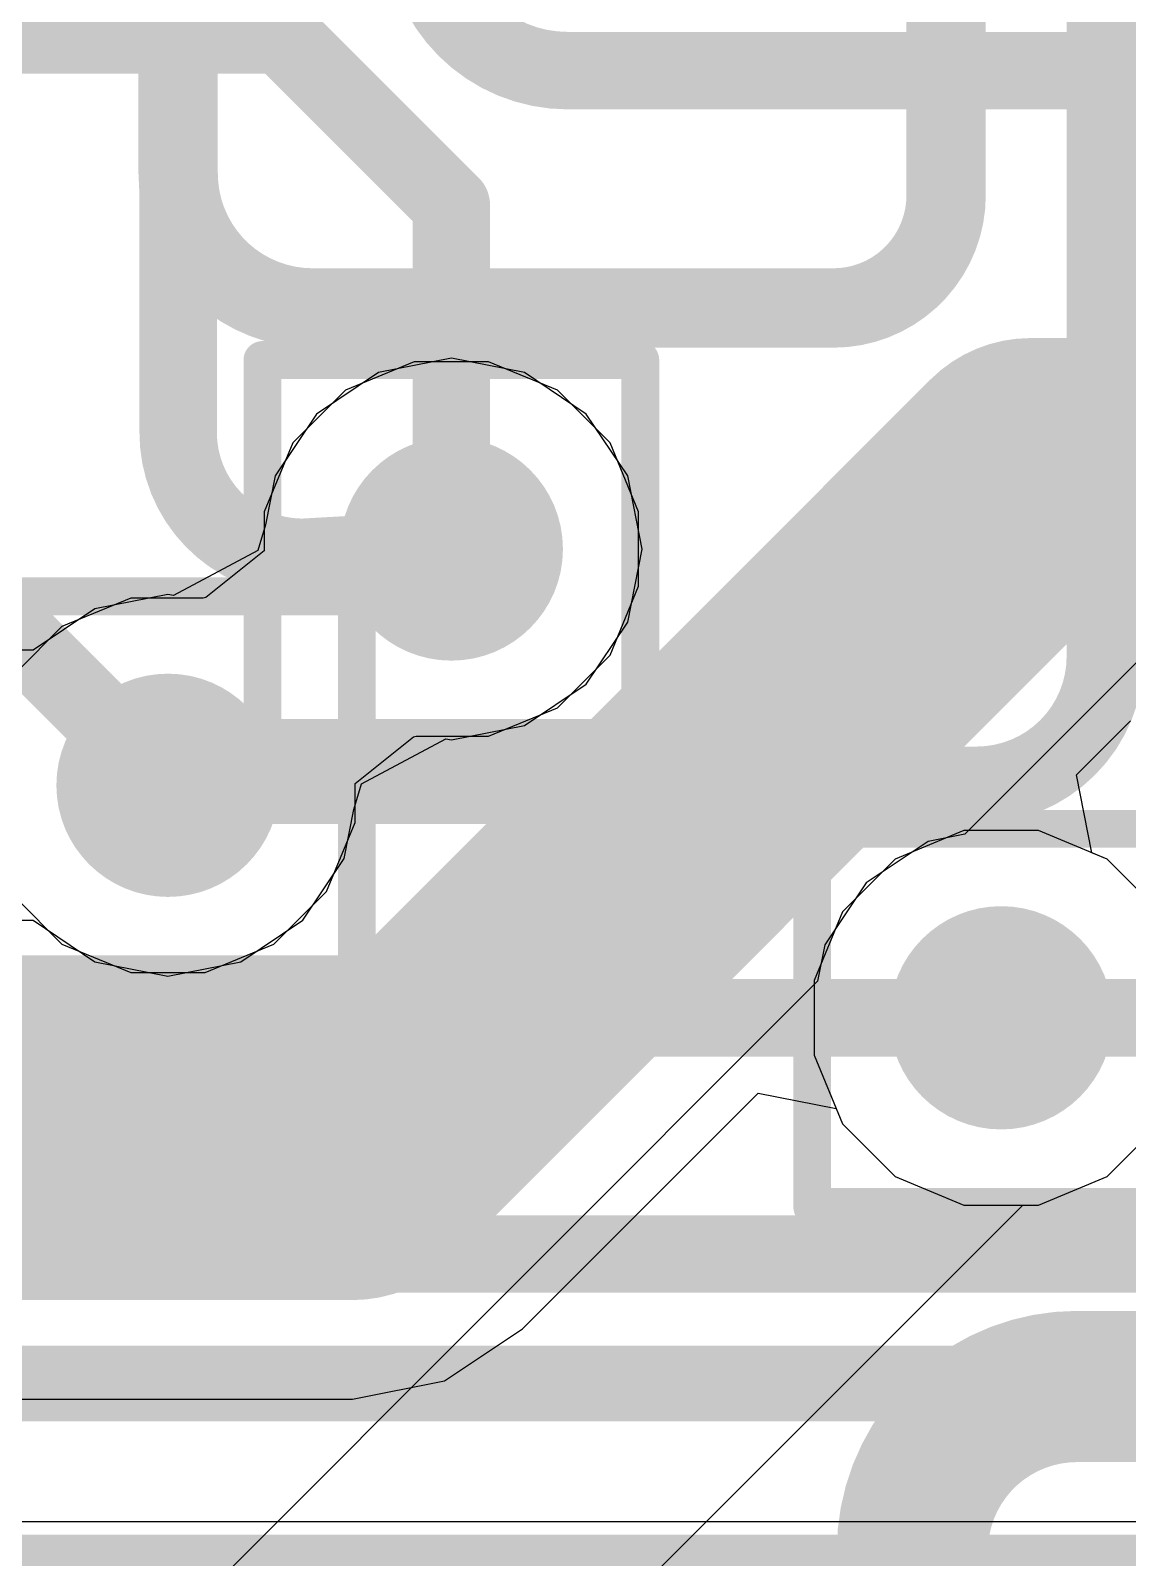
# Model space of a CAD drawing. Header units: inches. Extents: x -6 to 284, y -12 to 154.
# Drawn here: x 64.338 to 65.812, y -5.406 to -3.354 of the extents above; entities that cross this region are included whole.
import ezdxf

# ---------------------------------------------------------------- set-up
doc = ezdxf.new("R2010")
doc.units = ezdxf.units.IN
for name, color, linetype in [('Bottom Layer', 5, 'Continuous'), ('Drill Drawing', 1, 'Continuous'), ('GND-1', 16, 'Continuous'), ('GND-2', 90, 'Continuous'), ('GND-3', 216, 'Continuous'), ('GND-4', 54, 'Continuous'), ('PWR-1', 156, 'Continuous'), ('PWR-2', 130, 'Continuous'), ('Signal L1', 76, 'Continuous'), ('Signal L2', 6, 'Continuous'), ('Top Layer', 1, 'Continuous'), ('Via Holes', 16, 'Continuous')]:
    doc.layers.add(name, color=color, linetype=linetype)

msp = doc.modelspace()

# ---------------------------------------------------------------- hatches: boundary and pattern name
at = {"layer": 'Bottom Layer'}
h = msp.add_hatch(color=5, dxfattribs=at)
edge = h.paths.add_edge_path()
edge.add_arc((64.90353542, -4.050606579999999), 0.1499997, 0, 360)
h = msp.add_hatch(color=5, dxfattribs=at)
edge = h.paths.add_edge_path()
edge.add_arc((64.52253542, -4.36810658), 0.1499997, 0, 360)
h = msp.add_hatch(color=5, dxfattribs=at)
edge = h.paths.add_edge_path()
edge.add_arc((65.64263731999999, -4.68052658), 0.1499997, 0, 360)
at = {"layer": 'GND-1'}
h = msp.add_hatch(color=16, dxfattribs=at)
edge = h.paths.add_edge_path()
edge.add_arc((64.90353542, -4.050606579999999), 0.1499997, 0, 360)
h = msp.add_hatch(color=16, dxfattribs=at)
edge = h.paths.add_edge_path()
edge.add_arc((64.52253542, -4.36810658), 0.1499997, 0, 360)
h = msp.add_hatch(color=16, dxfattribs=at)
edge = h.paths.add_edge_path()
edge.add_arc((65.64263731999999, -4.68052658), 0.1499997, 0, 360)
at = {"layer": 'GND-2'}
h = msp.add_hatch(color=90, dxfattribs=at)
edge = h.paths.add_edge_path()
edge.add_arc((64.90353542, -4.050606579999999), 0.1499997, 0, 360)
h = msp.add_hatch(color=90, dxfattribs=at)
edge = h.paths.add_edge_path()
edge.add_arc((64.52253542, -4.36810658), 0.1499997, 0, 360)
h = msp.add_hatch(color=90, dxfattribs=at)
edge = h.paths.add_edge_path()
edge.add_arc((65.64263731999999, -4.68052658), 0.1499997, 0, 360)
at = {"layer": 'GND-3'}
h = msp.add_hatch(color=216, dxfattribs=at)
edge = h.paths.add_edge_path()
edge.add_arc((64.90353542, -4.050606579999999), 0.1499997, 0, 360)
h = msp.add_hatch(color=216, dxfattribs=at)
edge = h.paths.add_edge_path()
edge.add_arc((64.52253542, -4.36810658), 0.1499997, 0, 360)
h = msp.add_hatch(color=216, dxfattribs=at)
edge = h.paths.add_edge_path()
edge.add_arc((65.64263731999999, -4.68052658), 0.1499997, 0, 360)
at = {"layer": 'GND-4'}
h = msp.add_hatch(color=54, dxfattribs=at)
edge = h.paths.add_edge_path()
edge.add_arc((64.90353542, -4.050606579999999), 0.1499997, 0, 360)
h = msp.add_hatch(color=54, dxfattribs=at)
edge = h.paths.add_edge_path()
edge.add_arc((64.52253542, -4.36810658), 0.1499997, 0, 360)
h = msp.add_hatch(color=54, dxfattribs=at)
edge = h.paths.add_edge_path()
edge.add_arc((65.64263731999999, -4.68052658), 0.1499997, 0, 360)
at = {"layer": 'PWR-1'}
h = msp.add_hatch(color=156, dxfattribs=at)
edge = h.paths.add_edge_path()
edge.add_arc((64.90353542, -4.050606579999999), 0.1499997, 0, 360)
h = msp.add_hatch(color=156, dxfattribs=at)
edge = h.paths.add_edge_path()
edge.add_arc((64.52253542, -4.36810658), 0.1499997, 0, 360)
h = msp.add_hatch(color=156, dxfattribs=at)
edge = h.paths.add_edge_path()
edge.add_arc((65.64263731999999, -4.68052658), 0.1499997, 0, 360)
at = {"layer": 'PWR-2'}
h = msp.add_hatch(color=130, dxfattribs=at)
edge = h.paths.add_edge_path()
edge.add_arc((64.90353542, -4.050606579999999), 0.1499997, 0, 360)
h = msp.add_hatch(color=130, dxfattribs=at)
edge = h.paths.add_edge_path()
edge.add_arc((64.52253542, -4.36810658), 0.1499997, 0, 360)
h = msp.add_hatch(color=130, dxfattribs=at)
edge = h.paths.add_edge_path()
edge.add_arc((65.64263731999999, -4.68052658), 0.1499997, 0, 360)
at = {"layer": 'Signal L1'}
h = msp.add_hatch(color=76, dxfattribs=at)
edge = h.paths.add_edge_path()
edge.add_arc((64.90353542, -4.050606579999999), 0.1499997, 0, 360)
h = msp.add_hatch(color=76, dxfattribs=at)
edge = h.paths.add_edge_path()
edge.add_arc((64.52253542, -4.36810658), 0.1499997, 0, 360)
h = msp.add_hatch(color=76, dxfattribs=at)
edge = h.paths.add_edge_path()
edge.add_arc((65.64263731999999, -4.68052658), 0.1499997, 0, 360)
at = {"layer": 'Signal L2'}
h = msp.add_hatch(color=6, dxfattribs=at)
edge = h.paths.add_edge_path()
edge.add_arc((64.90353542, -4.050606579999999), 0.1499997, 0, 360)
h = msp.add_hatch(color=6, dxfattribs=at)
edge = h.paths.add_edge_path()
edge.add_arc((64.52253542, -4.36810658), 0.1499997, 0, 360)
h = msp.add_hatch(color=6, dxfattribs=at)
edge = h.paths.add_edge_path()
edge.add_arc((65.64263731999999, -4.68052658), 0.1499997, 0, 360)
at = {"layer": 'Top Layer'}
h = msp.add_hatch(color=1, dxfattribs=at)
edge = h.paths.add_edge_path()
edge.add_arc((64.90353542, -4.050606579999999), 0.1499997, 0, 360)
h = msp.add_hatch(color=1, dxfattribs=at)
edge = h.paths.add_edge_path()
edge.add_arc((64.52253542, -4.36810658), 0.1499997, 0, 360)
h = msp.add_hatch(color=1, dxfattribs=at)
edge = h.paths.add_edge_path()
edge.add_arc((65.64263731999999, -4.68052658), 0.1499997, 0, 360)
at = {"layer": 'Via Holes'}
h = msp.add_hatch(color=7, dxfattribs=at)
edge = h.paths.add_edge_path()
edge.add_arc((64.90353542, -4.050606579999999), 0.07499858, 0, 360)
h = msp.add_hatch(color=7, dxfattribs=at)
edge = h.paths.add_edge_path()
edge.add_arc((64.52253542, -4.36810658), 0.07499858, 0, 360)
h = msp.add_hatch(color=7, dxfattribs=at)
edge = h.paths.add_edge_path()
edge.add_arc((65.64263731999999, -4.68052658), 0.07499858, 0, 360)

# ---------------------------------------------------------------- linework, layer by layer
at = {"layer": 'Bottom Layer'}
for points in [[(65.56862933999999, -3.575321779999999, 0.10668, 0.10668, 0), (65.56862933999999, -2.28163882, 0.10668, 0.10668, 0)], [(65.7826599, -4.195079239999999, 0.10414, 0.10414, 0), (65.7826599, -2.45534688, 0.10414, 0.10414, 0)], [(64.5362311, -3.5458908, 0.10668, 0.10668, 0), (64.5362311, -3.10212994, 0.10668, 0.10668, 0)], [(64.7170664, -3.7267261, 0.10668, 0.10668, -0.4142135623730951), (64.5362311, -3.5458908, 0.10668, 0.10668, 0)], [(65.56862933999999, -3.575321779999999, 0.10668, 0.10668, -0.4142135623730951), (65.41722501999999, -3.7267261, 0.10668, 0.10668, 0)], [(64.7170664, -3.7267261, 0.10668, 0.10668, 0), (65.41722501999999, -3.7267261, 0.10668, 0.10668, 0)], [(65.7826599, -4.195079239999999, 0.10414, 0.10414, -0.4142135623730951), (65.60963256, -4.36810658, 0.10414, 0.10414, 0)], [(64.52253542, -4.36810658, 0.10414, 0.10414, 0), (65.60963256, -4.36810658, 0.10414, 0.10414, 0)], [(65.64263731999999, -4.68052658, 0.10414, 0.10414, 0), (66.28460453999999, -4.68052658, 0.10414, 0.10414, 0)]]:
    msp.add_lwpolyline(points, format="xyseb", dxfattribs=at)
for points in [[(64.5095611, -3.5458908, 0.05333999999999999, 0.05333999999999999, 1), (64.5629011, -3.5458908, 0.05333999999999999, 0.05333999999999999, 1)], [(64.5095611, -3.5458908, 0.05333999999999999, 0.05333999999999999, 1), (64.5629011, -3.5458908, 0.05333999999999999, 0.05333999999999999, 1)], [(65.54195934, -3.575321779999999, 0.05333999999999999, 0.05333999999999999, 1), (65.59529934, -3.575321779999999, 0.05333999999999999, 0.05333999999999999, 1)], [(65.54195934, -3.575321779999999, 0.05333999999999999, 0.05333999999999999, 1), (65.59529934, -3.575321779999999, 0.05333999999999999, 0.05333999999999999, 1)], [(64.6903964, -3.7267261, 0.05333999999999999, 0.05333999999999999, 1), (64.7437364, -3.7267261, 0.05333999999999999, 0.05333999999999999, 1)], [(64.6903964, -3.7267261, 0.05333999999999999, 0.05333999999999999, 1), (64.7437364, -3.7267261, 0.05333999999999999, 0.05333999999999999, 1)], [(65.39055502, -3.7267261, 0.05333999999999999, 0.05333999999999999, 1), (65.44389502, -3.7267261, 0.05333999999999999, 0.05333999999999999, 1)], [(65.39055502, -3.7267261, 0.05333999999999999, 0.05333999999999999, 1), (65.44389502, -3.7267261, 0.05333999999999999, 0.05333999999999999, 1)], [(65.75662489999999, -4.195079239999999, 0.05207, 0.05207, 1), (65.80869489999999, -4.195079239999999, 0.05207, 0.05207, 1)], [(65.75662489999999, -4.195079239999999, 0.05207, 0.05207, 1), (65.80869489999999, -4.195079239999999, 0.05207, 0.05207, 1)], [(64.49650042, -4.36810658, 0.05207, 0.05207, 1), (64.54857042, -4.36810658, 0.05207, 0.05207, 1)], [(65.58359756, -4.36810658, 0.05207, 0.05207, 1), (65.63566756, -4.36810658, 0.05207, 0.05207, 1)], [(65.58359756, -4.36810658, 0.05207, 0.05207, 1), (65.63566756, -4.36810658, 0.05207, 0.05207, 1)], [(65.61660232, -4.68052658, 0.05207, 0.05207, 1), (65.66867231999998, -4.68052658, 0.05207, 0.05207, 1)]]:
    msp.add_lwpolyline(points, format="xyseb", close=True, dxfattribs=at)
at = {"layer": 'Drill Drawing'}
for points in [[(64.64953541999999, -3.796606579999999, 0.0508, 0.0508, 0), (65.15753541999999, -3.796606579999999, 0.0508, 0.0508, 0)], [(64.64953541999999, -4.30460658, 0.0508, 0.0508, 0), (64.64953541999999, -3.796606579999999, 0.0508, 0.0508, 0)], [(65.15753541999999, -4.30460658, 0.0508, 0.0508, 0), (65.15753541999999, -3.796606579999999, 0.0508, 0.0508, 0)], [(64.26853542, -4.11410658, 0.0508, 0.0508, 0), (64.77653542, -4.11410658, 0.0508, 0.0508, 0)], [(64.77653542, -4.62210658, 0.0508, 0.0508, 0), (64.77653542, -4.11410658, 0.0508, 0.0508, 0)], [(64.64953541999999, -4.30460658, 0.0508, 0.0508, 0), (65.15753541999999, -4.30460658, 0.0508, 0.0508, 0)], [(65.38863732, -4.42652658, 0.0508, 0.0508, 0), (65.89663732, -4.42652658, 0.0508, 0.0508, 0)], [(65.38863732, -4.934526579999999, 0.0508, 0.0508, 0), (65.38863732, -4.42652658, 0.0508, 0.0508, 0)], [(64.26853542, -4.62210658, 0.0508, 0.0508, 0), (64.77653542, -4.62210658, 0.0508, 0.0508, 0)], [(65.38863732, -4.934526579999999, 0.0508, 0.0508, 0), (65.89663732, -4.934526579999999, 0.0508, 0.0508, 0)]]:
    msp.add_lwpolyline(points, format="xyseb", dxfattribs=at)
for points in [[(64.63683542, -3.796606579999999, 0.0254, 0.0254, 1), (64.66223542, -3.796606579999999, 0.0254, 0.0254, 1)], [(64.63683542, -3.796606579999999, 0.0254, 0.0254, 1), (64.66223542, -3.796606579999999, 0.0254, 0.0254, 1)], [(65.14483541999999, -3.796606579999999, 0.0254, 0.0254, 1), (65.17023542, -3.796606579999999, 0.0254, 0.0254, 1)], [(65.14483541999999, -3.796606579999999, 0.0254, 0.0254, 1), (65.17023542, -3.796606579999999, 0.0254, 0.0254, 1)], [(64.76383541999999, -4.11410658, 0.0254, 0.0254, 1), (64.78923542, -4.11410658, 0.0254, 0.0254, 1)], [(64.76383541999999, -4.11410658, 0.0254, 0.0254, 1), (64.78923542, -4.11410658, 0.0254, 0.0254, 1)], [(64.63683542, -4.30460658, 0.0254, 0.0254, 1), (64.66223542, -4.30460658, 0.0254, 0.0254, 1)], [(64.63683542, -4.30460658, 0.0254, 0.0254, 1), (64.66223542, -4.30460658, 0.0254, 0.0254, 1)], [(65.14483541999999, -4.30460658, 0.0254, 0.0254, 1), (65.17023542, -4.30460658, 0.0254, 0.0254, 1)], [(65.14483541999999, -4.30460658, 0.0254, 0.0254, 1), (65.17023542, -4.30460658, 0.0254, 0.0254, 1)], [(65.37593731999999, -4.42652658, 0.0254, 0.0254, 1), (65.40133732, -4.42652658, 0.0254, 0.0254, 1)], [(65.37593731999999, -4.42652658, 0.0254, 0.0254, 1), (65.40133732, -4.42652658, 0.0254, 0.0254, 1)], [(64.76383541999999, -4.62210658, 0.0254, 0.0254, 1), (64.78923542, -4.62210658, 0.0254, 0.0254, 1)], [(64.76383541999999, -4.62210658, 0.0254, 0.0254, 1), (64.78923542, -4.62210658, 0.0254, 0.0254, 1)], [(65.37593731999999, -4.934526579999999, 0.0254, 0.0254, 1), (65.40133732, -4.934526579999999, 0.0254, 0.0254, 1)], [(65.37593731999999, -4.934526579999999, 0.0254, 0.0254, 1), (65.40133732, -4.934526579999999, 0.0254, 0.0254, 1)]]:
    msp.add_lwpolyline(points, format="xyseb", close=True, dxfattribs=at)
at = {"layer": 'GND-1'}
for p, q in [((64.8534898, -3.79900688), (64.76101602, -3.83731008)), ((64.95358104, -3.79900688), (64.8534898, -3.79900688)), ((65.04605482, -3.83731008), (64.95358104, -3.79900688)), ((64.76101602, -3.83731008), (64.69023892, -3.908087179999999)), ((65.11683192, -3.908087179999999), (65.04605482, -3.83731008)), ((64.69023892, -3.908087179999999), (64.65193572, -4.00056096)), ((65.15513512, -4.00056096), (65.11683192, -3.908087179999999)), ((64.65193572, -4.00056096), (64.65193572, -4.05314912)), ((65.15513512, -4.1006522), (65.15513512, -4.00056096)), ((64.65193572, -4.05314912), (64.57346496, -4.11580076)), ((65.11683192, -4.19312598), (65.15513512, -4.1006522)), ((64.47248979999999, -4.116506879999999), (64.38001602, -4.15481008)), ((64.56980227999999, -4.116506879999999), (64.47248979999999, -4.116506879999999)), ((64.57346496, -4.11580076), (64.56980227999999, -4.116506879999999)), ((64.38001602, -4.15481008), (64.31882741999999, -4.215998679999999)), ((65.04605482, -4.26390308), (65.11683192, -4.19312598)), ((64.95358104, -4.30220628), (65.04605482, -4.26390308)), ((64.77413512, -4.36556404), (64.85260588, -4.302912399999999)), ((64.85260588, -4.302912399999999), (64.85626856, -4.30220628)), ((64.85626856, -4.30220628), (64.95358104, -4.30220628)), ((64.77413512, -4.4181522), (64.77413512, -4.36556404)), ((64.73583192, -4.51062598), (64.77413512, -4.4181522)), ((65.5925917, -4.42892688), (65.50011792, -4.46723008)), ((65.69268294, -4.42892688), (65.5925917, -4.42892688)), ((65.78515672, -4.46723008), (65.69268294, -4.42892688)), ((65.50011792, -4.46723008), (65.42934082, -4.53800718)), ((65.85593382, -4.53800718), (65.78515672, -4.46723008)), ((64.66505482, -4.58140308), (64.73583192, -4.51062598)), ((64.31882741999999, -4.52021448), (64.38001602, -4.58140308)), ((65.42934082, -4.53800718), (65.39103761999999, -4.63048096)), ((64.38001602, -4.58140308), (64.47248979999999, -4.619706279999999)), ((64.57258103999999, -4.619706279999999), (64.66505482, -4.58140308)), ((64.47248979999999, -4.619706279999999), (64.57258103999999, -4.619706279999999)), ((65.39103761999999, -4.63048096), (65.39103761999999, -4.730572199999999)), ((65.39103761999999, -4.730572199999999), (65.42934082, -4.82304598)), ((65.42934082, -4.82304598), (65.50011792, -4.89382308)), ((65.78515672, -4.89382308), (65.85593382, -4.82304598)), ((65.50011792, -4.89382308), (65.5925917, -4.932126279999999)), ((65.69268294, -4.932126279999999), (65.78515672, -4.89382308)), ((65.5925917, -4.932126279999999), (65.69268294, -4.932126279999999))]:
    msp.add_line(p, q, dxfattribs=at)
at = {"layer": 'GND-2'}
for p, q in [((64.8534898, -3.79900688), (64.76101602, -3.83731008)), ((64.95358104, -3.79900688), (64.8534898, -3.79900688)), ((65.04605482, -3.83731008), (64.95358104, -3.79900688)), ((64.76101602, -3.83731008), (64.69023892, -3.908087179999999)), ((65.11683192, -3.908087179999999), (65.04605482, -3.83731008)), ((64.69023892, -3.908087179999999), (64.65193572, -4.00056096)), ((65.15513512, -4.00056096), (65.11683192, -3.908087179999999)), ((64.65193572, -4.00056096), (64.65193572, -4.05314912)), ((65.15513512, -4.1006522), (65.15513512, -4.00056096)), ((64.65193572, -4.05314912), (64.57346496, -4.11580076)), ((65.11683192, -4.19312598), (65.15513512, -4.1006522)), ((64.47248979999999, -4.116506879999999), (64.38001602, -4.15481008)), ((64.56980227999999, -4.116506879999999), (64.47248979999999, -4.116506879999999)), ((64.57346496, -4.11580076), (64.56980227999999, -4.116506879999999)), ((64.38001602, -4.15481008), (64.31882741999999, -4.215998679999999)), ((65.04605482, -4.26390308), (65.11683192, -4.19312598)), ((64.95358104, -4.30220628), (65.04605482, -4.26390308)), ((64.77413512, -4.36556404), (64.85260588, -4.302912399999999)), ((64.85260588, -4.302912399999999), (64.85626856, -4.30220628)), ((64.85626856, -4.30220628), (64.95358104, -4.30220628)), ((64.77413512, -4.4181522), (64.77413512, -4.36556404)), ((64.73583192, -4.51062598), (64.77413512, -4.4181522)), ((65.5925917, -4.42892688), (65.50011792, -4.46723008)), ((65.69268294, -4.42892688), (65.5925917, -4.42892688)), ((65.78515672, -4.46723008), (65.69268294, -4.42892688)), ((65.50011792, -4.46723008), (65.42934082, -4.53800718)), ((65.85593382, -4.53800718), (65.78515672, -4.46723008)), ((64.66505482, -4.58140308), (64.73583192, -4.51062598)), ((64.31882741999999, -4.52021448), (64.38001602, -4.58140308)), ((65.42934082, -4.53800718), (65.39103761999999, -4.63048096)), ((64.38001602, -4.58140308), (64.47248979999999, -4.619706279999999)), ((64.57258103999999, -4.619706279999999), (64.66505482, -4.58140308)), ((64.47248979999999, -4.619706279999999), (64.57258103999999, -4.619706279999999)), ((65.39103761999999, -4.63048096), (65.39103761999999, -4.730572199999999)), ((65.39103761999999, -4.730572199999999), (65.42934082, -4.82304598)), ((65.42934082, -4.82304598), (65.50011792, -4.89382308)), ((65.78515672, -4.89382308), (65.85593382, -4.82304598)), ((65.50011792, -4.89382308), (65.5925917, -4.932126279999999)), ((65.69268294, -4.932126279999999), (65.78515672, -4.89382308)), ((65.5925917, -4.932126279999999), (65.69268294, -4.932126279999999))]:
    msp.add_line(p, q, dxfattribs=at)
at = {"layer": 'GND-3'}
for p, q in [((64.8534898, -3.79900688), (64.76101602, -3.83731008)), ((64.95358104, -3.79900688), (64.8534898, -3.79900688)), ((65.04605482, -3.83731008), (64.95358104, -3.79900688)), ((64.76101602, -3.83731008), (64.69023892, -3.908087179999999)), ((65.11683192, -3.908087179999999), (65.04605482, -3.83731008)), ((64.69023892, -3.908087179999999), (64.65193572, -4.00056096)), ((65.15513512, -4.00056096), (65.11683192, -3.908087179999999)), ((64.65193572, -4.00056096), (64.65193572, -4.05314912)), ((65.15513512, -4.1006522), (65.15513512, -4.00056096)), ((64.65193572, -4.05314912), (64.57346496, -4.11580076)), ((65.11683192, -4.19312598), (65.15513512, -4.1006522)), ((64.47248979999999, -4.116506879999999), (64.38001602, -4.15481008)), ((64.56980227999999, -4.116506879999999), (64.47248979999999, -4.116506879999999)), ((64.57346496, -4.11580076), (64.56980227999999, -4.116506879999999)), ((64.38001602, -4.15481008), (64.31882741999999, -4.215998679999999)), ((65.04605482, -4.26390308), (65.11683192, -4.19312598)), ((64.95358104, -4.30220628), (65.04605482, -4.26390308)), ((64.77413512, -4.36556404), (64.85260588, -4.302912399999999)), ((64.85260588, -4.302912399999999), (64.85626856, -4.30220628)), ((64.85626856, -4.30220628), (64.95358104, -4.30220628)), ((64.77413512, -4.4181522), (64.77413512, -4.36556404)), ((64.73583192, -4.51062598), (64.77413512, -4.4181522)), ((65.5925917, -4.42892688), (65.50011792, -4.46723008)), ((65.69268294, -4.42892688), (65.5925917, -4.42892688)), ((65.78515672, -4.46723008), (65.69268294, -4.42892688)), ((65.50011792, -4.46723008), (65.42934082, -4.53800718)), ((65.85593382, -4.53800718), (65.78515672, -4.46723008)), ((64.66505482, -4.58140308), (64.73583192, -4.51062598)), ((64.31882741999999, -4.52021448), (64.38001602, -4.58140308)), ((65.42934082, -4.53800718), (65.39103761999999, -4.63048096)), ((64.38001602, -4.58140308), (64.47248979999999, -4.619706279999999)), ((64.57258103999999, -4.619706279999999), (64.66505482, -4.58140308)), ((64.47248979999999, -4.619706279999999), (64.57258103999999, -4.619706279999999)), ((65.39103761999999, -4.63048096), (65.39103761999999, -4.730572199999999)), ((65.39103761999999, -4.730572199999999), (65.42934082, -4.82304598)), ((65.42934082, -4.82304598), (65.50011792, -4.89382308)), ((65.78515672, -4.89382308), (65.85593382, -4.82304598)), ((65.50011792, -4.89382308), (65.5925917, -4.932126279999999)), ((65.69268294, -4.932126279999999), (65.78515672, -4.89382308)), ((65.5925917, -4.932126279999999), (65.69268294, -4.932126279999999))]:
    msp.add_line(p, q, dxfattribs=at)
at = {"layer": 'GND-4'}
for p, q in [((64.8534898, -3.79900688), (64.76101602, -3.83731008)), ((64.95358104, -3.79900688), (64.8534898, -3.79900688)), ((65.04605482, -3.83731008), (64.95358104, -3.79900688)), ((64.76101602, -3.83731008), (64.69023892, -3.908087179999999)), ((65.11683192, -3.908087179999999), (65.04605482, -3.83731008)), ((64.69023892, -3.908087179999999), (64.65193572, -4.00056096)), ((65.15513512, -4.00056096), (65.11683192, -3.908087179999999)), ((64.65193572, -4.00056096), (64.65193572, -4.05314912)), ((65.15513512, -4.1006522), (65.15513512, -4.00056096)), ((64.65193572, -4.05314912), (64.57346496, -4.11580076)), ((65.11683192, -4.19312598), (65.15513512, -4.1006522)), ((64.47248979999999, -4.116506879999999), (64.38001602, -4.15481008)), ((64.56980227999999, -4.116506879999999), (64.47248979999999, -4.116506879999999)), ((64.57346496, -4.11580076), (64.56980227999999, -4.116506879999999)), ((64.38001602, -4.15481008), (64.31882741999999, -4.215998679999999)), ((65.04605482, -4.26390308), (65.11683192, -4.19312598)), ((64.95358104, -4.30220628), (65.04605482, -4.26390308)), ((64.77413512, -4.36556404), (64.85260588, -4.302912399999999)), ((64.85260588, -4.302912399999999), (64.85626856, -4.30220628)), ((64.85626856, -4.30220628), (64.95358104, -4.30220628)), ((64.77413512, -4.4181522), (64.77413512, -4.36556404)), ((64.73583192, -4.51062598), (64.77413512, -4.4181522)), ((65.5925917, -4.42892688), (65.50011792, -4.46723008)), ((65.69268294, -4.42892688), (65.5925917, -4.42892688)), ((65.78515672, -4.46723008), (65.69268294, -4.42892688)), ((65.50011792, -4.46723008), (65.42934082, -4.53800718)), ((65.85593382, -4.53800718), (65.78515672, -4.46723008)), ((64.66505482, -4.58140308), (64.73583192, -4.51062598)), ((64.31882741999999, -4.52021448), (64.38001602, -4.58140308)), ((65.42934082, -4.53800718), (65.39103761999999, -4.63048096)), ((64.38001602, -4.58140308), (64.47248979999999, -4.619706279999999)), ((64.57258103999999, -4.619706279999999), (64.66505482, -4.58140308)), ((64.47248979999999, -4.619706279999999), (64.57258103999999, -4.619706279999999)), ((65.39103761999999, -4.63048096), (65.39103761999999, -4.730572199999999)), ((65.39103761999999, -4.730572199999999), (65.42934082, -4.82304598)), ((65.42934082, -4.82304598), (65.50011792, -4.89382308)), ((65.78515672, -4.89382308), (65.85593382, -4.82304598)), ((65.50011792, -4.89382308), (65.5925917, -4.932126279999999)), ((65.69268294, -4.932126279999999), (65.78515672, -4.89382308)), ((65.5925917, -4.932126279999999), (65.69268294, -4.932126279999999))]:
    msp.add_line(p, q, dxfattribs=at)
at = {"layer": 'PWR-1'}
for p, q in [((66.26455632, -3.76279664), (65.59360262, -4.43375034)), ((64.90353542, -3.79407674), (64.80536696, -3.81360426)), ((65.00170388, -3.81360426), (64.90353542, -3.79407674)), ((64.80536696, -3.81360426), (64.72214132, -3.86921248)), ((65.08492952, -3.86921248), (65.00170388, -3.81360426)), ((64.72214132, -3.86921248), (64.6665331, -3.95243812)), ((65.14053774, -3.95243812), (65.08492952, -3.86921248)), ((64.6665331, -3.95243812), (64.65349274, -4.01799298)), ((65.16006526, -4.050606579999999), (65.14053774, -3.95243812)), ((64.65349274, -4.01799298), (64.6434953, -4.052476019999999)), ((64.6434953, -4.052476019999999), (64.52993698, -4.11304994)), ((65.14053774, -4.148775039999999), (65.16006526, -4.050606579999999)), ((64.52253542, -4.111576739999999), (64.42436696, -4.13110426)), ((64.52993698, -4.11304994), (64.52253542, -4.111576739999999)), ((64.42436696, -4.13110426), (64.34114385999999, -4.18671248)), ((65.08492952, -4.23200068), (65.14053774, -4.148775039999999)), ((64.34114385999999, -4.18671248), (64.19466713999999, -4.18671248)), ((65.00170388, -4.2876089), (65.08492952, -4.23200068)), ((64.90353542, -4.30713642), (65.00170388, -4.2876089)), ((64.78257554, -4.36623714), (64.89613385999999, -4.30566322)), ((64.89613385999999, -4.30566322), (64.90353542, -4.30713642)), ((64.77257809999999, -4.40072018), (64.78257554, -4.36623714)), ((64.75953773999998, -4.46627504), (64.77257809999999, -4.40072018)), ((65.54446886, -4.44352426), (65.46124322, -4.499132479999999)), ((65.59360262, -4.43375034), (65.54446886, -4.44352426)), ((64.70392951999999, -4.54950068), (64.75953773999998, -4.46627504)), ((65.46124322, -4.499132479999999), (65.405635, -4.58235812)), ((64.19466713999999, -4.54950068), (64.34114385999999, -4.54950068)), ((64.34114385999999, -4.54950068), (64.42436696, -4.6051089)), ((64.62070388, -4.6051089), (64.70392951999999, -4.54950068)), ((65.405635, -4.58235812), (65.39586108, -4.63149188)), ((64.42436696, -4.6051089), (64.52253542, -4.62463642)), ((64.52253542, -4.62463642), (64.62070388, -4.6051089)), ((65.39586108, -4.63149188), (60.70306376, -9.324289199999999)), ((65.78515672, -4.89382308), (65.85593382, -4.82304598)), ((65.69268294, -4.932126279999999), (65.78515672, -4.89382308)), ((60.98720086, -9.616478099999998), (65.67155267999999, -4.932126279999999)), ((65.67155267999999, -4.932126279999999), (65.69268294, -4.932126279999999))]:
    msp.add_line(p, q, dxfattribs=at)
at = {"layer": 'PWR-2'}
msp.add_line((62.98017375999999, -5.35732482), (73.09331584, -5.35732482), dxfattribs=at)
for points in [[(62.75526184, -3.35962498, 0.10414, 0.10414, 0), (64.67449092, -3.35962498, 0.10414, 0.10414, 0)], [(64.67449092, -3.35962498, 0.10414, 0.10414, 0), (64.90353542, -3.58866948, 0.10414, 0.10414, 0)], [(64.90353542, -4.050606579999999, 0.10414, 0.10414, 0), (64.90353542, -3.58866948, 0.10414, 0.10414, 0)], [(64.20294246, -4.04851362, 0.10414, 0.10414, 0), (64.52253542, -4.36810658, 0.10414, 0.10414, 0)], [(63.17996762, -4.68052658, 0.10414, 0.10414, 0), (65.64263731999999, -4.68052658, 0.10414, 0.10414, 0)], [(63.07542884, -4.9979453, 0.10414, 0.10414, 0), (65.93579141999999, -4.9979453, 0.10414, 0.10414, 0)]]:
    msp.add_lwpolyline(points, format="xyseb", dxfattribs=at)
for points in [[(64.64845592, -3.35962498, 0.05207, 0.05207, 1), (64.70052592, -3.35962498, 0.05207, 0.05207, 1)], [(64.64845592, -3.35962498, 0.05207, 0.05207, 1), (64.70052592, -3.35962498, 0.05207, 0.05207, 1)], [(64.87750041999999, -3.58866948, 0.05207, 0.05207, 1), (64.92957041999999, -3.58866948, 0.05207, 0.05207, 1)], [(64.87750041999999, -3.58866948, 0.05207, 0.05207, 1), (64.92957041999999, -3.58866948, 0.05207, 0.05207, 1)], [(64.87750041999999, -4.050606579999999, 0.05207, 0.05207, 1), (64.92957041999999, -4.050606579999999, 0.05207, 0.05207, 1)], [(64.49650042, -4.36810658, 0.05207, 0.05207, 1), (64.54857042, -4.36810658, 0.05207, 0.05207, 1)], [(65.61660232, -4.68052658, 0.05207, 0.05207, 1), (65.66867231999998, -4.68052658, 0.05207, 0.05207, 1)]]:
    msp.add_lwpolyline(points, format="xyseb", close=True, dxfattribs=at)
at = {"layer": 'Signal L1'}
for points in [[(63.62804394, -5.171965779999999, 0.1016, 0.1016, 0), (67.23059959999999, -5.171965779999999, 0.1016, 0.1016, 0)], [(63.62804394, -5.425965779999999, 0.1016, 0.1016, 0), (67.23059959999999, -5.425965779999999, 0.1016, 0.1016, 0)]]:
    msp.add_lwpolyline(points, format="xyseb", dxfattribs=at)
at = {"layer": 'Signal L2'}
for p, q in [((64.8534898, -3.79900688), (64.76101602, -3.83731008)), ((64.95358104, -3.79900688), (64.8534898, -3.79900688)), ((65.04605482, -3.83731008), (64.95358104, -3.79900688)), ((64.76101602, -3.83731008), (64.69023892, -3.908087179999999)), ((65.11683192, -3.908087179999999), (65.04605482, -3.83731008)), ((64.69023892, -3.908087179999999), (64.65193572, -4.00056096)), ((65.15513512, -4.00056096), (65.11683192, -3.908087179999999)), ((64.65193572, -4.00056096), (64.65193572, -4.05314912)), ((65.15513512, -4.1006522), (65.15513512, -4.00056096)), ((64.65193572, -4.05314912), (64.57346496, -4.11580076)), ((65.11683192, -4.19312598), (65.15513512, -4.1006522)), ((64.47248979999999, -4.116506879999999), (64.38001602, -4.15481008)), ((64.56980227999999, -4.116506879999999), (64.47248979999999, -4.116506879999999)), ((64.57346496, -4.11580076), (64.56980227999999, -4.116506879999999)), ((64.38001602, -4.15481008), (64.31882741999999, -4.215998679999999)), ((65.04605482, -4.26390308), (65.11683192, -4.19312598)), ((64.95358104, -4.30220628), (65.04605482, -4.26390308)), ((64.77413512, -4.36556404), (64.85260588, -4.302912399999999)), ((64.85260588, -4.302912399999999), (64.85626856, -4.30220628)), ((64.85626856, -4.30220628), (64.95358104, -4.30220628)), ((64.77413512, -4.4181522), (64.77413512, -4.36556404)), ((64.73583192, -4.51062598), (64.77413512, -4.4181522)), ((65.5925917, -4.42892688), (65.50011792, -4.46723008)), ((65.69268294, -4.42892688), (65.5925917, -4.42892688)), ((65.78515672, -4.46723008), (65.69268294, -4.42892688)), ((65.50011792, -4.46723008), (65.42934082, -4.53800718)), ((65.85593382, -4.53800718), (65.78515672, -4.46723008)), ((64.66505482, -4.58140308), (64.73583192, -4.51062598)), ((64.31882741999999, -4.52021448), (64.38001602, -4.58140308)), ((65.42934082, -4.53800718), (65.39103761999999, -4.63048096)), ((64.38001602, -4.58140308), (64.47248979999999, -4.619706279999999)), ((64.57258103999999, -4.619706279999999), (64.66505482, -4.58140308)), ((64.47248979999999, -4.619706279999999), (64.57258103999999, -4.619706279999999)), ((65.39103761999999, -4.63048096), (65.39103761999999, -4.730572199999999)), ((65.39103761999999, -4.730572199999999), (65.42934082, -4.82304598)), ((65.42934082, -4.82304598), (65.50011792, -4.89382308)), ((65.78515672, -4.89382308), (65.85593382, -4.82304598)), ((65.50011792, -4.89382308), (65.5925917, -4.932126279999999)), ((65.69268294, -4.932126279999999), (65.78515672, -4.89382308)), ((65.5925917, -4.932126279999999), (65.69268294, -4.932126279999999))]:
    msp.add_line(p, q, dxfattribs=at)
at = {"layer": 'Top Layer'}
for p, q in [((65.74375472, -4.35385464), (65.81626664, -4.28134272)), ((65.7646132, -4.45872108), (65.74375472, -4.35385464)), ((65.78515672, -4.46723008), (65.7646132, -4.45872108)), ((65.85593382, -4.53800718), (65.78515672, -4.46723008)), ((64.99934422, -5.09826514), (65.31596538, -4.781643979999999)), ((65.31596538, -4.781643979999999), (65.42083182, -4.802502459999999)), ((65.42083182, -4.802502459999999), (65.42934082, -4.82304598)), ((65.42934082, -4.82304598), (65.50011792, -4.89382308)), ((65.78515672, -4.89382308), (65.85593382, -4.82304598)), ((65.50011792, -4.89382308), (65.5925917, -4.932126279999999)), ((65.69268294, -4.932126279999999), (65.78515672, -4.89382308)), ((65.5925917, -4.932126279999999), (65.69268294, -4.932126279999999)), ((64.89432284, -5.16844026), (64.99934422, -5.09826514)), ((64.77043941999999, -5.1930808), (64.89432284, -5.16844026)), ((62.49292556, -5.1930808), (64.77043941999999, -5.1930808))]:
    msp.add_line(p, q, dxfattribs=at)
for points in [[(64.5362311, -3.89326882, 0.10414, 0.10414, 0), (64.5362311, -0.5660771, 0.10414, 0.10414, 0)], [(65.05992068, -3.407791, 0.10414, 0.10414, -0.4142135623730951), (64.8665073, -3.21437762, 0.10414, 0.10414, 0)], [(65.05992068, -3.407791, 0.10414, 0.10414, 0), (66.13179814, -3.407791, 0.10414, 0.10414, 0)], [(64.77043941999999, -4.869360339999999, 0.3809999999999999, 0.3809999999999999, 0), (65.6821775, -3.95762226, 0.3809999999999999, 0.3809999999999999, 0)], [(65.6821775, -3.95762226, 0.3809999999999999, 0.3809999999999999, 0), (67.05310693999999, -3.95762226, 0.3809999999999999, 0.3809999999999999, 0)], [(64.70015508, -4.06176226, 0.10414, 0.10414, -0.4097653459394203), (64.5362311, -3.89326882, 0.10414, 0.10414, 0)], [(64.5362311, -3.893375499999999, 0.10414, 0.10414, 0), (64.5362311, -3.89326882, 0.10414, 0.10414, 0)], [(64.70732804, -4.06160224, 0.10414, 0.10414, 0), (64.90353542, -4.050606579999999, 0.10414, 0.10414, 0)], [(64.70158764, -4.0617648, 0.10414, 0.10414, -0.003432914685939654), (64.70015762, -4.06175718, 0.10414, 0.10414, 0)], [(64.70158764, -4.0617648, 0.10414, 0.10414, 0), (64.70446546, -4.06175972, 0.10414, 0.10414, 0)], [(64.70446546, -4.06175972, 0.10414, 0.10414, 0), (64.70721628, -4.06160986, 0.10414, 0.10414, 0)], [(64.70732804, -4.06160224, 0.10414, 0.10414, -0.0002688837077955722), (64.70721628, -4.061607319999999, 0.10414, 0.10414, 0)], [(62.17542555999999, -4.869360339999999, 0.3809999999999999, 0.3809999999999999, 0), (64.77043941999999, -4.869360339999999, 0.3809999999999999, 0.3809999999999999, 0)], [(65.5231735, -5.39731458, 0.2032, 0.2032, -0.4142135623730951), (65.74453958, -5.1759485, 0.2032, 0.2032, 0)], [(65.74453958, -5.1759485, 0.2032, 0.2032, 0), (66.82939898000001, -5.1759485, 0.2032, 0.2032, 0)], [(65.5231735, -5.858334739999999, 0.2032, 0.2032, 0), (65.5231735, -5.39731458, 0.2032, 0.2032, 0)]]:
    msp.add_lwpolyline(points, format="xyseb", dxfattribs=at)
for points in [[(65.03388568, -3.407791, 0.05207, 0.05207, 1), (65.08595568, -3.407791, 0.05207, 0.05207, 1)], [(65.03388568, -3.407791, 0.05207, 0.05207, 1), (65.08595568, -3.407791, 0.05207, 0.05207, 1)], [(65.58692749999999, -3.95762226, 0.1905, 0.1905, 1), (65.7774275, -3.95762226, 0.1905, 0.1905, 1)], [(65.58692749999999, -3.95762226, 0.1905, 0.1905, 1), (65.7774275, -3.95762226, 0.1905, 0.1905, 1)], [(64.5101961, -3.89326882, 0.05207, 0.05207, 1), (64.5622661, -3.89326882, 0.05207, 0.05207, 1)], [(64.5101961, -3.89326882, 0.05207, 0.05207, 1), (64.5622661, -3.89326882, 0.05207, 0.05207, 1)], [(64.5101961, -3.89326882, 0.05207, 0.05207, 1), (64.5622661, -3.89326882, 0.05207, 0.05207, 1)], [(64.5101961, -3.893375499999999, 0.05207, 0.05207, 1), (64.5622661, -3.893375499999999, 0.05207, 0.05207, 1)], [(64.87750041999999, -4.050606579999999, 0.05207, 0.05207, 1), (64.92957041999999, -4.050606579999999, 0.05207, 0.05207, 1)], [(64.67412008, -4.06176226, 0.05207, 0.05207, 1), (64.72619008, -4.06176226, 0.05207, 0.05207, 1)], [(64.67412262, -4.06175718, 0.05207, 0.05207, 1), (64.72619261999999, -4.06175718, 0.05207, 0.05207, 1)], [(64.67555263999999, -4.0617648, 0.05207, 0.05207, 1), (64.72762263999999, -4.0617648, 0.05207, 0.05207, 1)], [(64.67555263999999, -4.0617648, 0.05207, 0.05207, 1), (64.72762263999999, -4.0617648, 0.05207, 0.05207, 1)], [(64.67843046, -4.06175972, 0.05207, 0.05207, 1), (64.73050045999999, -4.06175972, 0.05207, 0.05207, 1)], [(64.67843046, -4.06175972, 0.05207, 0.05207, 1), (64.73050045999999, -4.06175972, 0.05207, 0.05207, 1)], [(64.68118128, -4.061607319999999, 0.05207, 0.05207, 1), (64.73325128, -4.061607319999999, 0.05207, 0.05207, 1)], [(64.68118128, -4.06160986, 0.05207, 0.05207, 1), (64.73325128, -4.06160986, 0.05207, 0.05207, 1)], [(64.68129304, -4.06160224, 0.05207, 0.05207, 1), (64.73336304, -4.06160224, 0.05207, 0.05207, 1)], [(64.68129304, -4.06160224, 0.05207, 0.05207, 1), (64.73336304, -4.06160224, 0.05207, 0.05207, 1)], [(64.67518942, -4.869360339999999, 0.1905, 0.1905, 1), (64.86568942, -4.869360339999999, 0.1905, 0.1905, 1)], [(64.67518942, -4.869360339999999, 0.1905, 0.1905, 1), (64.86568942, -4.869360339999999, 0.1905, 0.1905, 1)], [(65.69373957999998, -5.1759485, 0.1016, 0.1016, 1), (65.79533957999999, -5.1759485, 0.1016, 0.1016, 1)], [(65.69373957999998, -5.1759485, 0.1016, 0.1016, 1), (65.79533957999999, -5.1759485, 0.1016, 0.1016, 1)], [(65.4723735, -5.39731458, 0.1016, 0.1016, 1), (65.5739735, -5.39731458, 0.1016, 0.1016, 1)], [(65.4723735, -5.39731458, 0.1016, 0.1016, 1), (65.5739735, -5.39731458, 0.1016, 0.1016, 1)]]:
    msp.add_lwpolyline(points, format="xyseb", close=True, dxfattribs=at)

doc.saveas('drawing.dxf')
